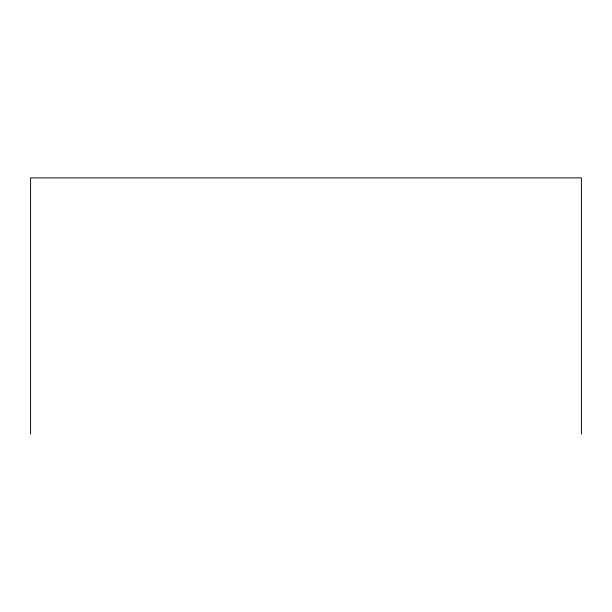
<?xml version="1.0" encoding="UTF-8"?>
<svg xmlns="http://www.w3.org/2000/svg" width="612" height="612" viewBox="0 0 612 612"><rect width="100%" height="100%" fill="white"/><g stroke="black" fill="none" stroke-linecap="round" stroke-linejoin="round"><path stroke-width="0.92" d="M581.4 434.115L581.4 177.885L30.6 177.885L30.6 434.115"/></g></svg>
